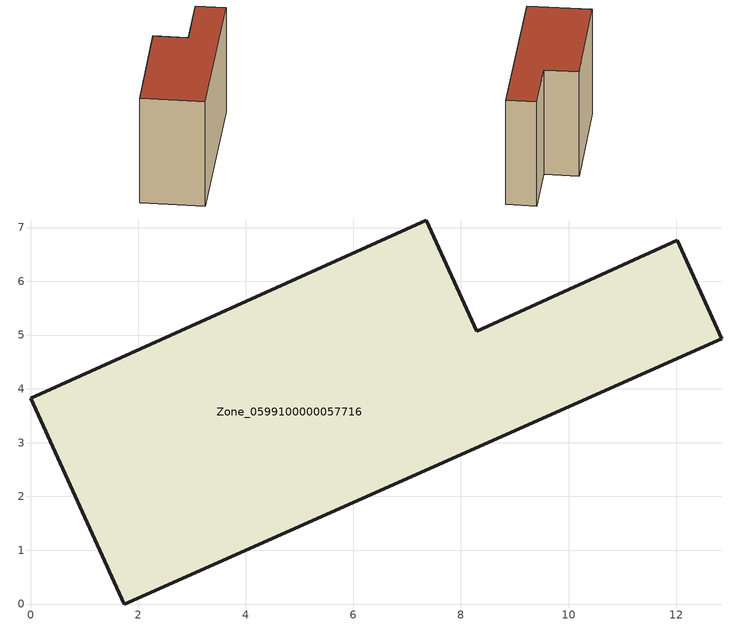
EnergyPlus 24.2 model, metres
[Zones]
Zone_0599100000057716
 floor ground (C_G): 1.74,0 0,3.83 7.35,7.14 8.29,5.07 12.02,6.76 12.85,4.93 z0
 wall outside (C_F): 1.74,0 12.85,4.93 12.02,6.76 8.29,5.07 7.35,7.14 0,3.83 1.74,0 z0:7.64
 roof outside (C_R): 0,3.83 1.74,0 12.85,4.93 12.02,6.76 8.29,5.07 7.35,7.14 z7.64
[BUILDING]
Pand.0599100000057716: North Axis=0; Terrain=City; Loads Convergence Tolerance Value=0.04; Temperature Convergence Tolerance Value=0.4; Solar Distribution=FullExterior; Maximum Number of Warmup Days=25; Minimum Number of Warmup Days=1
[Site:Location]
Rotterdam.The.Hague.AP_ZH_NLD Design_Conditions: Latitude=51.96; Longitude=4.45; Time Zone=1; Elevation=-4.5
[SITE:GROUNDTEMPERATURE:BUILDINGSURFACE]
18, 18, 18, 18, 18, 18, 18, 18, 18, 18, 18, 18
[MATERIAL] Thermal Absorptance=0.9; Solar Absorptance=0.7; Visible Absorptance=0.7
Name | Roughness | Thickness | Conductivity | Density | Specific Heat
G.TI.1946 | MediumSmooth | 0.15 | 1 | 540 | 1210
F.TI.1946 | Rough | 0.3 | 0.857143 | 1920 | 840
R.TI.1946 | MediumRough | 0.2 | 0.1 | 1500 | 1000
[CONSTRUCTION]
C_G: G.TI.1946
C_F: F.TI.1946
C_R: R.TI.1946
[ZONE]
Zone_0599100000057716: Type=1; Multiplier=1; Ceiling Height=Autocalculate; Volume=Autocalculate; Floor Area=autocalculate; Part of Total Floor Area=Yes
[ZONEINFILTRATION:DESIGNFLOWRATE]
Infil_Zone_0599100000057716: Zone or ZoneList or Space or SpaceList=Zone_0599100000057716; Schedule=AlwaysOn; Design Flow Rate Calculation Method=Flow/Area; Flow Rate per Floor Area=0.003; Constant Term Coefficient=1; Temperature Term Coefficient=0; Velocity Term Coefficient=0; Velocity Squared Term Coefficient=0
[HVACTEMPLATE:ZONE:IDEALLOADSAIRSYSTEM]
Zone_0599100000057716: Maximum Heating Supply Air Temperature=50; Minimum Cooling Supply Air Temperature=13; Maximum Heating Supply Air Humidity Ratio=0.0156; Minimum Cooling Supply Air Humidity Ratio=0.0077; Heating Limit=NoLimit; Cooling Limit=NoLimit; Dehumidification Control Type=ConstantSensibleHeatRatio; Cooling Sensible Heat Ratio=0.7; Dehumidification Setpoint=60; Humidification Control Type=None; Humidification Setpoint=30; Outdoor Air Method=None; Outdoor Air Flow Rate per Person=0.00944; Outdoor Air Flow Rate per Zone Floor Area=0; Outdoor Air Flow Rate per Zone=0; Demand Controlled Ventilation Type=None; Outdoor Air Economizer Type=NoEconomizer; Heat Recovery Type=None; Sensible Heat Recovery Effectiveness=0.7; Latent Heat Recovery Effectiveness=0.65
[ZONECONTROL:THERMOSTAT]
ThermostatControl_Zone_0599100000057716: Zone or ZoneList=Zone_0599100000057716; Control Type Schedule=DualSetpointControlType; Control 1=Thermostat_Zone_0599100000057716; Temperature Difference Between Cutout And Setpoint=0
[THERMOSTATSETPOINT:DUALSETPOINT]
Thermostat_Zone_0599100000057716: Heating Setpoint Temperature Schedule=HeatingSetpoint_Zone_0599100000057716; Cooling Setpoint Temperature Schedule=CoolingSetpoint_Zone_0599100000057716
[SCHEDULE:COMPACT]
HeatingSetpoint_Zone_0599100000057716: Through: 12/31, For: AllDays, Until: 24:00, 21
CoolingSetpoint_Zone_0599100000057716: Through: 12/31, For: AllDays, Until: 24:00, 24
DualSetpointControlType: Through: 12/31, For: AllDays, Until: 24:00, 4
AlwaysOn: Through: 12/31, For: AllDays, Until: 24:00, 1
